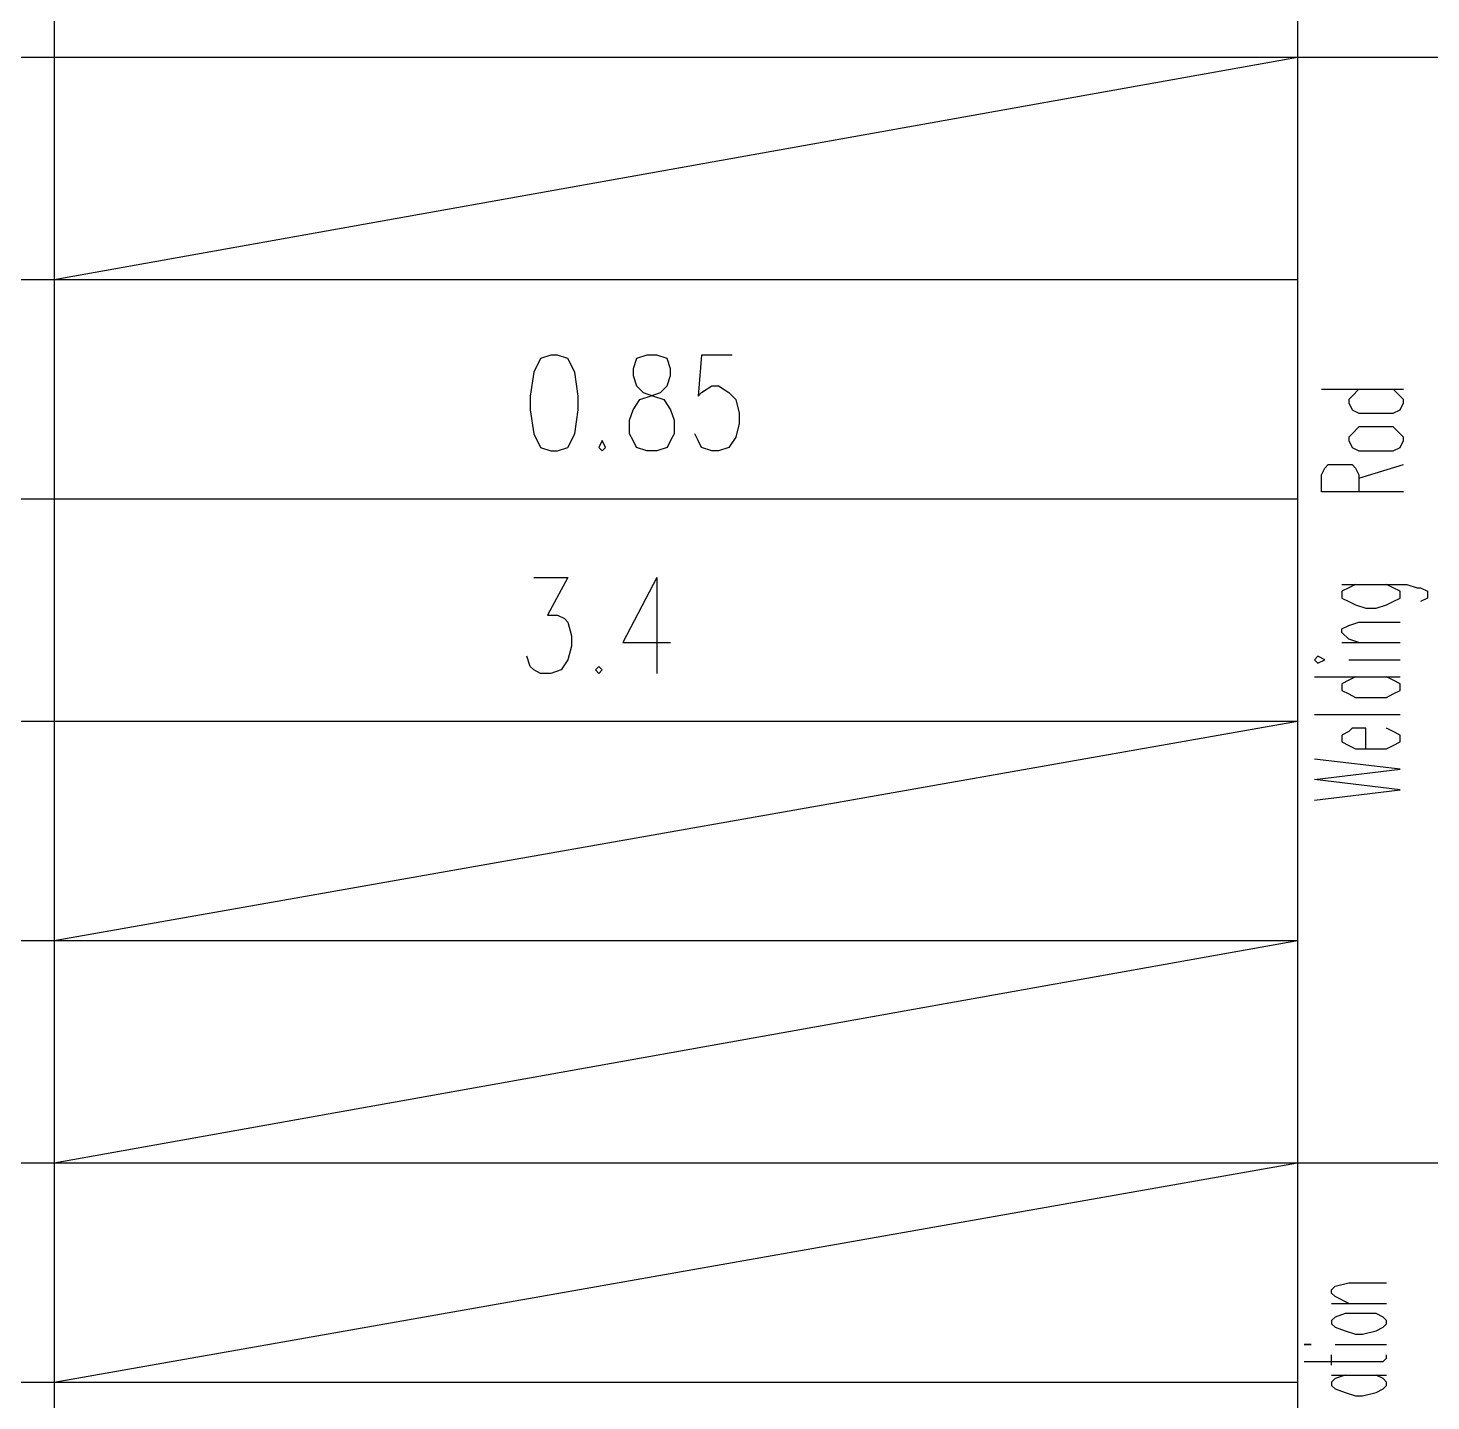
# Model space of a CAD drawing. Extents: x 0.3 to 16.2, y 0.3 to 22.9.
# Drawn here: x 12.328 to 13.693, y 18.955 to 20.292 of the extents above; entities that cross this region are included whole.
import ezdxf

# ---------------------------------------------------------------- set-up
doc = ezdxf.new("R2010")
doc.units = 0
doc.header["$MEASUREMENT"] = 0
doc.linetypes.add('AUSGEZOGEN', pattern=[0])
doc.layers.get('0').update_dxf_attribs({"linetype": 'AUSGEZOGEN'})

msp = doc.modelspace()

# ---------------------------------------------------------------- linework, layer by layer
for points in [[(13.5633, 22.4133), (13.5633, 17.6833)], [(12.3533, 22.2), (12.3533, 17.6833)], [(11.1433, 20.2633), (13.5633, 20.2633)], [(12.3533, 20.0467), (13.5633, 20.2633)], [(13.5633, 20.2633), (15.9833, 20.2633)], [(11.1433, 20.0467), (13.5633, 20.0467)], [(12.8367, 19.9733), (12.8267, 19.97), (12.8267, 19.97), (12.82, 19.9567), (12.82, 19.9567), (12.8167, 19.9333), (12.8167, 19.9333), (12.8167, 19.92), (12.8167, 19.92), (12.82, 19.8967), (12.82, 19.8967), (12.8267, 19.8833), (12.8267, 19.8833), (12.8367, 19.88), (12.8367, 19.88), (12.8433, 19.88), (12.8433, 19.88), (12.8533, 19.8833), (12.8533, 19.8833), (12.86, 19.8967), (12.86, 19.8967), (12.8633, 19.92), (12.8633, 19.92), (12.8633, 19.9333), (12.8633, 19.9333), (12.86, 19.9567), (12.86, 19.9567), (12.8533, 19.97), (12.8533, 19.97), (12.8433, 19.9733), (12.8433, 19.9733), (12.8367, 19.9733), (12.8367, 19.9733)], [(12.93, 19.9733), (12.92, 19.97), (12.92, 19.97), (12.9167, 19.96), (12.9167, 19.96), (12.9167, 19.9533), (12.9167, 19.9533), (12.92, 19.9433), (12.92, 19.9433), (12.9267, 19.9367), (12.9267, 19.9367), (12.9367, 19.9333), (12.9367, 19.9333), (12.9467, 19.93), (12.9467, 19.93), (12.9533, 19.92), (12.9533, 19.92), (12.9567, 19.91), (12.9567, 19.91), (12.9567, 19.8967), (12.9567, 19.8967), (12.9533, 19.89), (12.9533, 19.89), (12.95, 19.8833), (12.95, 19.8833), (12.94, 19.88), (12.94, 19.88), (12.93, 19.88), (12.93, 19.88), (12.92, 19.8833), (12.92, 19.8833), (12.9167, 19.89), (12.9167, 19.89), (12.9133, 19.8967), (12.9133, 19.8967), (12.9133, 19.91), (12.9133, 19.91), (12.9167, 19.92), (12.9167, 19.92), (12.9233, 19.93), (12.9233, 19.93), (12.9333, 19.9333), (12.9333, 19.9333), (12.9433, 19.9367), (12.9433, 19.9367), (12.95, 19.9433), (12.95, 19.9433), (12.9533, 19.9533), (12.9533, 19.9533), (12.9533, 19.96), (12.9533, 19.96), (12.95, 19.97), (12.95, 19.97), (12.94, 19.9733), (12.94, 19.9733), (12.93, 19.9733), (12.93, 19.9733)], [(13.0133, 19.9733), (12.9833, 19.9733), (12.9833, 19.9733), (12.98, 19.9333), (12.98, 19.9333), (12.9833, 19.9367), (12.9833, 19.9367), (12.9933, 19.9433), (12.9933, 19.9433), (13, 19.9433), (13, 19.9433), (13.01, 19.9367), (13.01, 19.9367), (13.0167, 19.93), (13.0167, 19.93), (13.02, 19.9167), (13.02, 19.9167), (13.02, 19.9067), (13.02, 19.9067), (13.0167, 19.8933), (13.0167, 19.8933), (13.01, 19.8833), (13.01, 19.8833), (13, 19.88), (13, 19.88), (12.9933, 19.88), (12.9933, 19.88), (12.9833, 19.8833), (12.9833, 19.8833), (12.98, 19.89), (12.98, 19.89), (12.9767, 19.8967)], [(13.5867, 19.94), (13.6667, 19.94)], [(13.6233, 19.94), (13.6167, 19.9333), (13.6167, 19.9333), (13.6133, 19.93), (13.6133, 19.93), (13.6133, 19.9267), (13.6133, 19.9267), (13.6167, 19.92), (13.6167, 19.92), (13.6233, 19.9167), (13.6233, 19.9167), (13.6567, 19.9167), (13.6567, 19.9167), (13.6633, 19.92), (13.6633, 19.92), (13.6667, 19.9267), (13.6667, 19.9267), (13.6667, 19.93), (13.6667, 19.93), (13.6633, 19.9333), (13.6633, 19.9333), (13.6567, 19.94)], [(13.6133, 19.89), (13.6167, 19.8833), (13.6167, 19.8833), (13.6233, 19.88), (13.6233, 19.88), (13.6567, 19.88), (13.6567, 19.88), (13.6633, 19.8833), (13.6633, 19.8833), (13.6667, 19.89), (13.6667, 19.89), (13.6667, 19.8933), (13.6667, 19.8933), (13.6633, 19.8967), (13.6633, 19.8967), (13.6567, 19.9033), (13.6567, 19.9033), (13.6233, 19.9033), (13.6233, 19.9033), (13.6167, 19.8967), (13.6167, 19.8967), (13.6133, 19.8933), (13.6133, 19.8933), (13.6133, 19.89), (13.6133, 19.89)], [(12.8867, 19.89), (12.8833, 19.8833), (12.8833, 19.8833), (12.8867, 19.88), (12.8867, 19.88), (12.89, 19.8833), (12.89, 19.8833), (12.8867, 19.89), (12.8867, 19.89)], [(13.6667, 19.84), (13.5867, 19.84), (13.5867, 19.84), (13.5867, 19.8567), (13.5867, 19.8567), (13.59, 19.8633), (13.59, 19.8633), (13.5933, 19.8667), (13.5933, 19.8667), (13.6167, 19.8667), (13.6167, 19.8667), (13.62, 19.8633), (13.62, 19.8633), (13.6233, 19.8567), (13.6233, 19.8567), (13.6233, 19.84)], [(13.6233, 19.8533), (13.6667, 19.8667)], [(11.1433, 19.8333), (13.5633, 19.8333)], [(12.82, 19.7567), (12.8533, 19.7567), (12.8533, 19.7567), (12.8333, 19.72), (12.8333, 19.72), (12.8433, 19.72), (12.8433, 19.72), (12.85, 19.7167), (12.85, 19.7167), (12.8533, 19.7133), (12.8533, 19.7133), (12.8567, 19.7), (12.8567, 19.7), (12.8567, 19.69), (12.8567, 19.69), (12.8533, 19.6767), (12.8533, 19.6767), (12.8467, 19.6667), (12.8467, 19.6667), (12.8367, 19.6633), (12.8367, 19.6633), (12.8267, 19.6633), (12.8267, 19.6633), (12.82, 19.6667), (12.82, 19.6667), (12.8167, 19.67), (12.8167, 19.67), (12.8133, 19.68)], [(12.94, 19.7567), (12.9067, 19.6933), (12.9067, 19.6933), (12.9533, 19.6933)], [(12.94, 19.7567), (12.94, 19.6633)], [(13.6067, 19.75), (13.67, 19.75), (13.67, 19.75), (13.68, 19.7467), (13.68, 19.7467), (13.6833, 19.7467), (13.6833, 19.7467), (13.69, 19.7433), (13.69, 19.7433), (13.69, 19.7367), (13.69, 19.7367), (13.6833, 19.7333)], [(13.62, 19.75), (13.6133, 19.7467), (13.6133, 19.7467), (13.6067, 19.7433), (13.6067, 19.7433), (13.6067, 19.7367), (13.6067, 19.7367), (13.6133, 19.7333), (13.6133, 19.7333), (13.62, 19.73), (13.62, 19.73), (13.63, 19.7267), (13.63, 19.7267), (13.64, 19.7267), (13.64, 19.7267), (13.65, 19.73), (13.65, 19.73), (13.6567, 19.7333), (13.6567, 19.7333), (13.6633, 19.7367), (13.6633, 19.7367), (13.6633, 19.7433), (13.6633, 19.7433), (13.6567, 19.7467), (13.6567, 19.7467), (13.65, 19.75)], [(13.6233, 19.6933), (13.6133, 19.6967), (13.6133, 19.6967), (13.6067, 19.7033), (13.6067, 19.7033), (13.6067, 19.7067), (13.6067, 19.7067), (13.6133, 19.71), (13.6133, 19.71), (13.6233, 19.7133), (13.6233, 19.7133), (13.6633, 19.7133)], [(13.6067, 19.6933), (13.6633, 19.6933)], [(13.5833, 19.6733), (13.59, 19.6767), (13.59, 19.6767), (13.5833, 19.68), (13.5833, 19.68), (13.58, 19.6767), (13.58, 19.6767), (13.5833, 19.6733), (13.5833, 19.6733)], [(12.8833, 19.67), (12.88, 19.6667), (12.88, 19.6667), (12.8833, 19.6633), (12.8833, 19.6633), (12.8867, 19.6667), (12.8867, 19.6667), (12.8833, 19.67), (12.8833, 19.67)], [(13.6133, 19.6767), (13.6633, 19.6767)], [(13.58, 19.66), (13.6633, 19.66)], [(13.62, 19.66), (13.6133, 19.6567), (13.6133, 19.6567), (13.6067, 19.6533), (13.6067, 19.6533), (13.6067, 19.6467), (13.6067, 19.6467), (13.6133, 19.6433), (13.6133, 19.6433), (13.62, 19.64), (13.62, 19.64), (13.65, 19.64), (13.65, 19.64), (13.6567, 19.6433), (13.6567, 19.6433), (13.6633, 19.6467), (13.6633, 19.6467), (13.6633, 19.6533), (13.6633, 19.6533), (13.6567, 19.6567), (13.6567, 19.6567), (13.65, 19.66)], [(13.58, 19.6233), (13.6633, 19.6233)], [(11.1433, 19.6167), (13.5633, 19.6167)], [(12.3533, 19.4033), (13.5633, 19.6167)], [(13.63, 19.59), (13.63, 19.61), (13.63, 19.61), (13.6233, 19.61), (13.6233, 19.61), (13.6167, 19.61), (13.6167, 19.61), (13.6133, 19.6067), (13.6133, 19.6067), (13.6067, 19.6033), (13.6067, 19.6033), (13.6067, 19.5967), (13.6067, 19.5967), (13.6133, 19.5933), (13.6133, 19.5933), (13.62, 19.59), (13.62, 19.59), (13.65, 19.59), (13.65, 19.59), (13.6567, 19.5933), (13.6567, 19.5933), (13.6633, 19.5967), (13.6633, 19.5967), (13.6633, 19.6033), (13.6633, 19.6033), (13.6567, 19.6067), (13.6567, 19.6067), (13.65, 19.61)], [(13.58, 19.54), (13.6633, 19.55), (13.6633, 19.55), (13.58, 19.56), (13.58, 19.56), (13.6633, 19.57), (13.6633, 19.57), (13.58, 19.58)], [(11.1433, 19.4033), (13.5633, 19.4033)], [(12.3533, 19.1867), (13.5633, 19.4033)], [(11.1433, 19.1867), (13.5633, 19.1867)], [(12.3533, 18.9733), (13.5633, 19.1867)], [(13.5633, 19.1867), (15.9833, 19.1867)], [(13.6133, 19.05), (13.6, 19.0567), (13.6, 19.0567), (13.5967, 19.06), (13.5967, 19.06), (13.5967, 19.0633), (13.5967, 19.0633), (13.6, 19.0667), (13.6, 19.0667), (13.6133, 19.07), (13.6133, 19.07), (13.65, 19.07)], [(13.5967, 19.05), (13.65, 19.05)], [(13.5967, 19.03), (13.6, 19.0267), (13.6, 19.0267), (13.61, 19.0233), (13.61, 19.0233), (13.62, 19.02), (13.62, 19.02), (13.6267, 19.02), (13.6267, 19.02), (13.64, 19.0233), (13.64, 19.0233), (13.6467, 19.0267), (13.6467, 19.0267), (13.65, 19.03), (13.65, 19.03), (13.65, 19.0333), (13.65, 19.0333), (13.6467, 19.0367), (13.6467, 19.0367), (13.64, 19.04), (13.64, 19.04), (13.61, 19.04), (13.61, 19.04), (13.6, 19.0367), (13.6, 19.0367), (13.5967, 19.0333), (13.5967, 19.0333), (13.5967, 19.03), (13.5967, 19.03)], [(13.5733, 19.01), (13.5767, 19.01), (13.5767, 19.01), (13.5733, 19.01), (13.5733, 19.01), (13.57, 19.01), (13.57, 19.01), (13.5733, 19.01), (13.5733, 19.01)], [(13.6, 19.01), (13.65, 19.01)], [(13.57, 18.9933), (13.6467, 18.9933), (13.6467, 18.9933), (13.65, 18.9967), (13.65, 18.9967), (13.65, 19)], [(13.5967, 18.99), (13.5967, 19)], [(11.1433, 18.9733), (13.5633, 18.9733)], [(13.5967, 18.98), (13.65, 18.98)], [(13.61, 18.98), (13.6, 18.9767), (13.6, 18.9767), (13.5967, 18.9733), (13.5967, 18.9733), (13.5967, 18.97), (13.5967, 18.97), (13.6, 18.9667), (13.6, 18.9667), (13.61, 18.9633), (13.61, 18.9633), (13.62, 18.96), (13.62, 18.96), (13.6267, 18.96), (13.6267, 18.96), (13.64, 18.9633), (13.64, 18.9633), (13.6467, 18.9667), (13.6467, 18.9667), (13.65, 18.97), (13.65, 18.97), (13.65, 18.9733), (13.65, 18.9733), (13.6467, 18.9767), (13.6467, 18.9767), (13.64, 18.98)]]:
    msp.add_lwpolyline(points)

doc.saveas('drawing.dxf')
